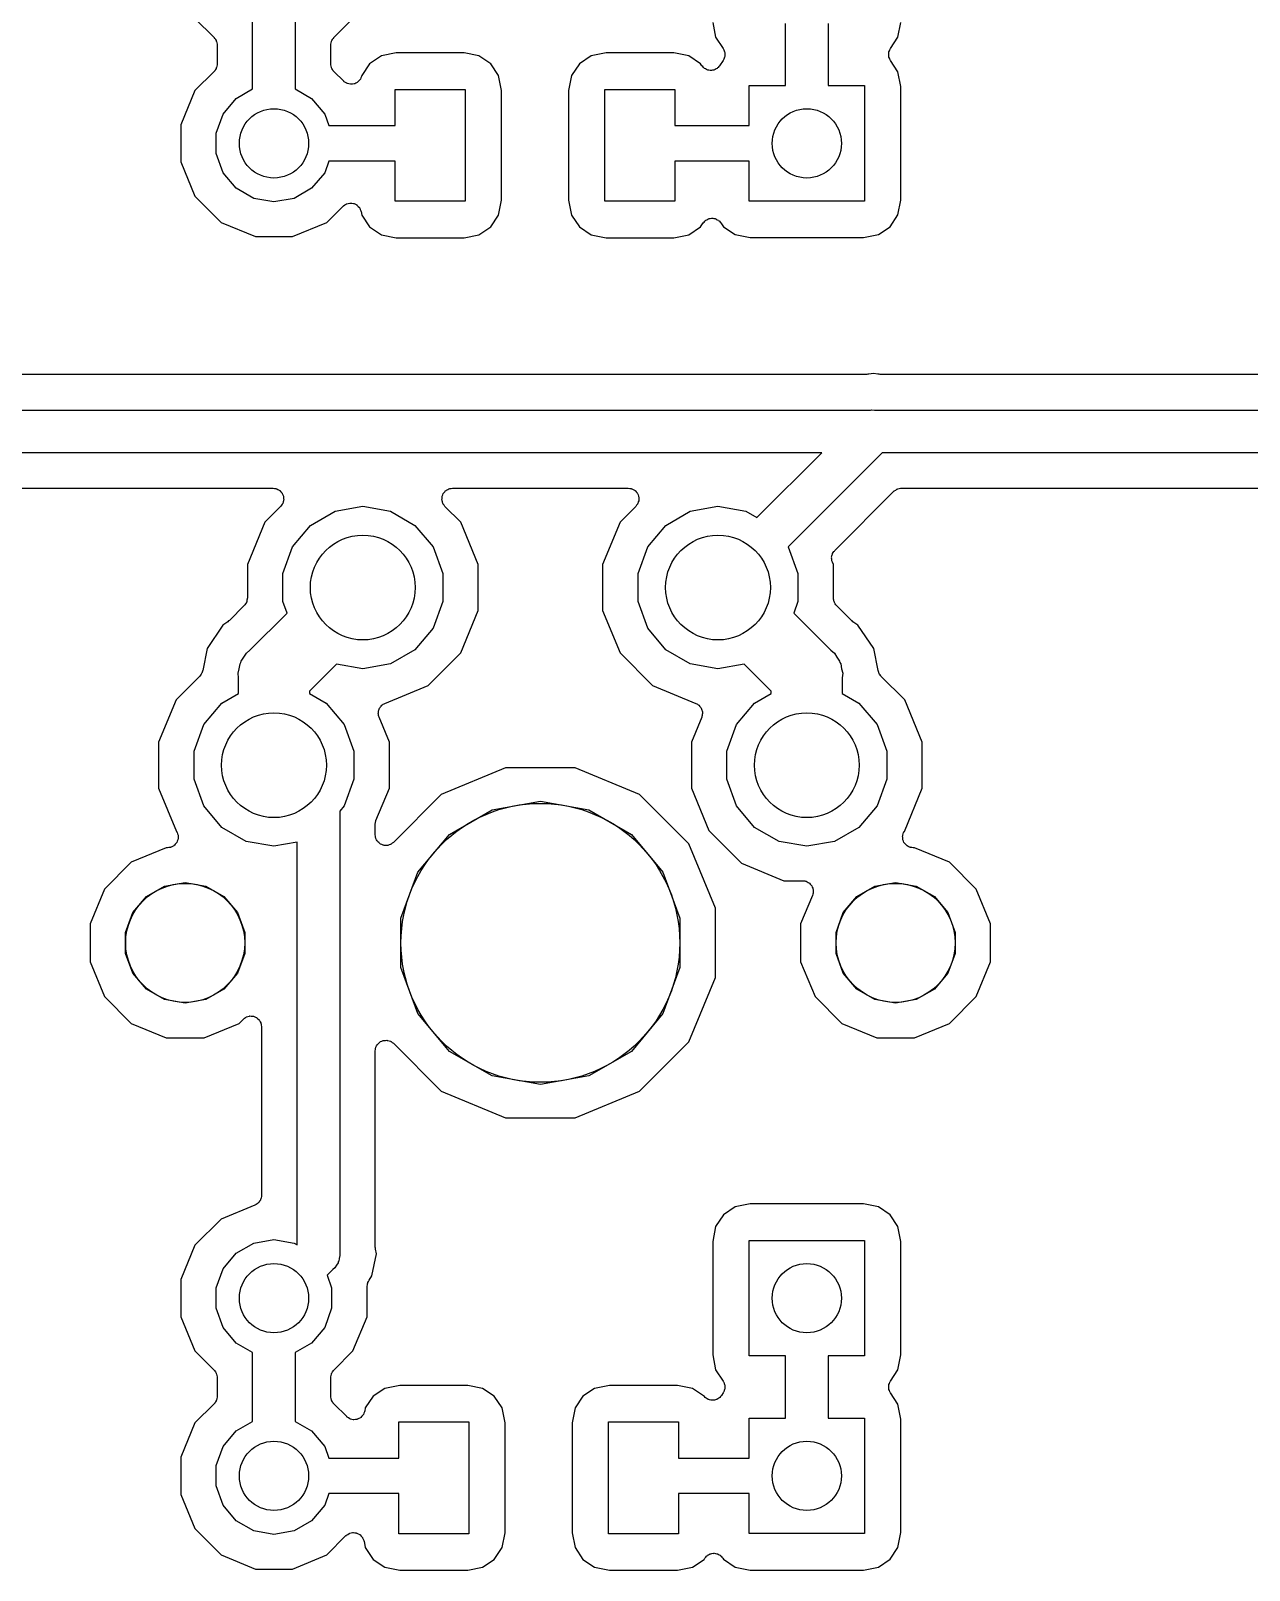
# Model space of a CAD drawing. Extents: x 24 to 196, y -189 to -31.
# Drawn here: x 160.35 to 177.78, y -133.12 to -111.11 of the extents above; entities that cross this region are included whole.
import ezdxf

# ---------------------------------------------------------------- set-up
doc = ezdxf.new("R2010")
doc.units = 0
doc.header["$MEASUREMENT"] = 0
doc.layers.add('BLACK', color=7, linetype='CONTINUOUS')

msp = doc.modelspace()

# ---------------------------------------------------------------- linework, layer by layer
at = {"layer": 'BLACK', "linetype": 'CONTINUOUS'}
for p, q in [((162.7, -110.938), (162.973, -111.211)), ((163.525, -111.945), (163.525, -110.96)), ((164.135, -110.96), (164.135, -111.945)), ((164.687, -111.211), (164.96, -110.938)), ((170.104, -110.993), (170.146, -111.206)), ((171.145, -111.897), (171.145, -111.008)), ((171.755, -111.008), (171.755, -111.897)), ((172.754, -111.206), (172.796, -110.993)), ((162.973, -111.211), (162.976, -111.217)), ((162.976, -111.217), (162.982, -111.221)), ((162.982, -111.221), (162.992, -111.238)), ((162.992, -111.238), (163.003, -111.254)), ((163.003, -111.254), (163.005, -111.261)), ((163.005, -111.261), (163.008, -111.267)), ((163.008, -111.267), (163.011, -111.286)), ((163.011, -111.286), (163.017, -111.306)), ((163.017, -111.306), (163.016, -111.312)), ((163.016, -111.312), (163.017, -111.319)), ((163.017, -111.319), (163.017, -111.586)), ((164.643, -111.306), (164.649, -111.286)), ((164.644, -111.312), (164.643, -111.306)), ((164.643, -111.319), (164.644, -111.312)), ((164.643, -111.586), (164.643, -111.319)), ((164.649, -111.286), (164.652, -111.267)), ((164.652, -111.267), (164.655, -111.261)), ((164.655, -111.261), (164.657, -111.254)), ((164.657, -111.254), (164.668, -111.238)), ((164.668, -111.238), (164.678, -111.221)), ((164.678, -111.221), (164.684, -111.217)), ((164.684, -111.217), (164.687, -111.211)), ((170.146, -111.206), (170.254, -111.368)), ((172.646, -111.368), (172.754, -111.206)), ((165.366, -111.472), (165.198, -111.584)), ((165.579, -111.43), (165.366, -111.472)), ((166.549, -111.43), (165.579, -111.43)), ((166.762, -111.472), (166.549, -111.43)), ((166.93, -111.584), (166.762, -111.472)), ((168.366, -111.472), (168.198, -111.584)), ((168.579, -111.43), (168.366, -111.472)), ((169.549, -111.43), (168.579, -111.43)), ((169.762, -111.472), (169.549, -111.43)), ((169.93, -111.584), (169.762, -111.472)), ((170.254, -111.537), (170.203, -111.614)), ((170.254, -111.368), (170.258, -111.377)), ((170.258, -111.528), (170.254, -111.537)), ((170.258, -111.377), (170.264, -111.385)), ((170.264, -111.52), (170.258, -111.528)), ((170.264, -111.385), (170.269, -111.401)), ((170.269, -111.504), (170.264, -111.52)), ((170.269, -111.401), (170.275, -111.416)), ((170.275, -111.489), (170.269, -111.504)), ((170.275, -111.416), (170.276, -111.426)), ((170.276, -111.479), (170.275, -111.489)), ((170.276, -111.426), (170.279, -111.436)), ((170.279, -111.469), (170.276, -111.479)), ((170.279, -111.436), (170.278, -111.453)), ((170.278, -111.453), (170.279, -111.469)), ((172.621, -111.436), (172.624, -111.426)), ((172.622, -111.453), (172.621, -111.436)), ((172.621, -111.469), (172.622, -111.453)), ((172.624, -111.479), (172.621, -111.469)), ((172.624, -111.426), (172.625, -111.416)), ((172.625, -111.489), (172.624, -111.479)), ((172.625, -111.416), (172.631, -111.401)), ((172.631, -111.504), (172.625, -111.489)), ((172.631, -111.401), (172.636, -111.385)), ((172.636, -111.52), (172.631, -111.504)), ((172.636, -111.385), (172.642, -111.377)), ((172.642, -111.528), (172.636, -111.52)), ((172.642, -111.377), (172.646, -111.368)), ((172.646, -111.537), (172.642, -111.528)), ((172.754, -111.699), (172.646, -111.537)), ((162.973, -111.694), (162.7, -111.967)), ((162.976, -111.689), (162.973, -111.694)), ((162.982, -111.684), (162.976, -111.689)), ((162.992, -111.667), (162.982, -111.684)), ((163.003, -111.651), (162.992, -111.667)), ((163.005, -111.644), (163.003, -111.651)), ((163.008, -111.639), (163.005, -111.644)), ((163.011, -111.619), (163.008, -111.639)), ((163.017, -111.6), (163.011, -111.619)), ((163.017, -111.586), (163.016, -111.593)), ((163.016, -111.593), (163.017, -111.6)), ((164.644, -111.593), (164.643, -111.586)), ((164.643, -111.6), (164.644, -111.593)), ((164.649, -111.619), (164.643, -111.6)), ((164.652, -111.639), (164.649, -111.619)), ((164.655, -111.644), (164.652, -111.639)), ((164.657, -111.651), (164.655, -111.644)), ((164.668, -111.667), (164.657, -111.651)), ((164.678, -111.684), (164.668, -111.667)), ((164.684, -111.689), (164.678, -111.684)), ((164.687, -111.694), (164.684, -111.689)), ((164.827, -111.834), (164.687, -111.694)), ((165.073, -111.785), (165.065, -111.805)), ((165.082, -111.766), (165.073, -111.785)), ((165.083, -111.761), (165.082, -111.766)), ((165.085, -111.756), (165.083, -111.761)), ((165.198, -111.584), (165.085, -111.752)), ((165.085, -111.752), (165.085, -111.756)), ((167.042, -111.752), (166.93, -111.584)), ((167.085, -111.966), (167.042, -111.752)), ((168.085, -111.752), (168.043, -111.966)), ((168.198, -111.584), (168.085, -111.752)), ((169.95, -111.614), (169.93, -111.584)), ((169.961, -111.626), (169.95, -111.614)), ((169.971, -111.639), (169.961, -111.626)), ((169.979, -111.645), (169.971, -111.639)), ((169.986, -111.652), (169.979, -111.645)), ((170.001, -111.659), (169.986, -111.652)), ((170.015, -111.668), (170.001, -111.659)), ((170.025, -111.671), (170.015, -111.668)), ((170.034, -111.675), (170.025, -111.671)), ((170.05, -111.677), (170.034, -111.675)), ((170.066, -111.681), (170.05, -111.677)), ((170.076, -111.68), (170.066, -111.681)), ((170.086, -111.681), (170.076, -111.68)), ((170.102, -111.677), (170.086, -111.681)), ((170.119, -111.675), (170.102, -111.677)), ((170.128, -111.671), (170.119, -111.675)), ((170.138, -111.668), (170.128, -111.671)), ((170.152, -111.659), (170.138, -111.668)), ((170.166, -111.652), (170.152, -111.659)), ((170.173, -111.645), (170.166, -111.652)), ((170.182, -111.639), (170.173, -111.645)), ((170.192, -111.626), (170.182, -111.639)), ((170.203, -111.614), (170.192, -111.626)), ((172.796, -111.912), (172.754, -111.699)), ((162.7, -111.967), (162.496, -112.457)), ((163.291, -112.081), (163.525, -111.945)), ((164.135, -111.945), (164.369, -112.081)), ((164.831, -111.837), (164.827, -111.834)), ((164.835, -111.841), (164.831, -111.837)), ((164.853, -111.852), (164.835, -111.841)), ((164.871, -111.864), (164.853, -111.852)), ((164.876, -111.866), (164.871, -111.864)), ((164.88, -111.868), (164.876, -111.866)), ((164.901, -111.873), (164.88, -111.868)), ((164.922, -111.878), (164.901, -111.873)), ((164.927, -111.878), (164.922, -111.878)), ((164.932, -111.879), (164.927, -111.878)), ((164.953, -111.875), (164.932, -111.879)), ((164.975, -111.874), (164.953, -111.875)), ((164.979, -111.871), (164.975, -111.874)), ((164.984, -111.871), (164.979, -111.871)), ((165.003, -111.86), (164.984, -111.871)), ((165.022, -111.851), (165.003, -111.86)), ((165.026, -111.848), (165.022, -111.851)), ((165.03, -111.845), (165.026, -111.848)), ((165.045, -111.829), (165.03, -111.845)), ((165.06, -111.814), (165.045, -111.829)), ((165.062, -111.809), (165.06, -111.814)), ((165.065, -111.805), (165.062, -111.809)), ((165.564, -112.469), (165.564, -111.951)), ((165.564, -111.951), (166.564, -111.951)), ((166.564, -111.951), (166.564, -113.551)), ((167.085, -113.536), (167.085, -111.966)), ((168.043, -111.966), (168.043, -113.536)), ((168.564, -113.551), (168.564, -111.951)), ((168.564, -111.951), (169.564, -111.951)), ((169.564, -111.951), (169.564, -112.469)), ((170.624, -112.469), (170.624, -111.897)), ((170.624, -111.897), (171.145, -111.897)), ((171.755, -111.897), (172.275, -111.897)), ((172.275, -111.897), (172.275, -113.548)), ((172.796, -113.533), (172.796, -111.912)), ((163.104, -112.304), (163.291, -112.081)), ((164.369, -112.081), (164.556, -112.304)), ((162.496, -112.457), (162.496, -112.988)), ((163.004, -112.577), (163.104, -112.304)), ((164.556, -112.304), (164.616, -112.469)), ((163.004, -112.868), (163.004, -112.577)), ((164.616, -112.469), (165.564, -112.469)), ((169.564, -112.469), (170.624, -112.469)), ((163.104, -113.142), (163.004, -112.868)), ((162.496, -112.988), (162.7, -113.478)), ((164.616, -112.977), (164.556, -113.142)), ((165.564, -112.977), (164.616, -112.977)), ((165.564, -113.551), (165.564, -112.977)), ((170.624, -112.977), (169.564, -112.977)), ((169.564, -112.977), (169.564, -113.551)), ((170.624, -113.548), (170.624, -112.977)), ((163.291, -113.365), (163.104, -113.142)), ((164.556, -113.142), (164.369, -113.365)), ((162.7, -113.478), (163.075, -113.853)), ((163.543, -113.51), (163.291, -113.365)), ((163.83, -113.561), (163.543, -113.51)), ((164.117, -113.51), (163.83, -113.561)), ((164.369, -113.365), (164.117, -113.51)), ((166.564, -113.551), (165.564, -113.551)), ((167.042, -113.749), (167.085, -113.536)), ((168.043, -113.536), (168.085, -113.749)), ((169.564, -113.551), (168.564, -113.551)), ((172.275, -113.548), (170.624, -113.548)), ((172.754, -113.746), (172.796, -113.533)), ((164.585, -113.853), (164.818, -113.62)), ((164.818, -113.62), (164.822, -113.618)), ((164.822, -113.618), (164.825, -113.614)), ((164.825, -113.614), (164.844, -113.602)), ((164.844, -113.602), (164.861, -113.59)), ((164.861, -113.59), (164.866, -113.589)), ((164.866, -113.589), (164.871, -113.586)), ((164.871, -113.586), (164.892, -113.582)), ((164.892, -113.582), (164.913, -113.576)), ((164.913, -113.576), (164.918, -113.577)), ((164.918, -113.577), (164.922, -113.576)), ((164.922, -113.576), (164.944, -113.579)), ((164.944, -113.579), (164.965, -113.581)), ((164.965, -113.581), (164.97, -113.583)), ((164.97, -113.583), (164.975, -113.584)), ((164.975, -113.584), (164.994, -113.594)), ((164.994, -113.594), (165.013, -113.603)), ((165.013, -113.603), (165.017, -113.607)), ((165.017, -113.607), (165.021, -113.609)), ((165.021, -113.609), (165.035, -113.626)), ((165.035, -113.626), (165.051, -113.641)), ((165.051, -113.641), (165.053, -113.645)), ((165.053, -113.645), (165.056, -113.649)), ((165.056, -113.649), (165.064, -113.669)), ((165.064, -113.669), (165.073, -113.689)), ((165.073, -113.689), (165.073, -113.694)), ((165.073, -113.694), (165.075, -113.699)), ((165.075, -113.699), (165.085, -113.749)), ((165.085, -113.749), (165.198, -113.917)), ((166.93, -113.917), (167.042, -113.749)), ((168.085, -113.749), (168.198, -113.917)), ((172.642, -113.914), (172.754, -113.746)), ((163.075, -113.853), (163.565, -114.056)), ((164.095, -114.056), (164.585, -113.853)), ((165.198, -113.917), (165.366, -114.029)), ((166.762, -114.029), (166.93, -113.917)), ((168.198, -113.917), (168.366, -114.029)), ((169.762, -114.029), (169.93, -113.917)), ((169.93, -113.917), (169.968, -113.86)), ((169.968, -113.86), (169.98, -113.848)), ((169.98, -113.848), (169.99, -113.834)), ((169.99, -113.834), (169.998, -113.829)), ((169.998, -113.829), (170.005, -113.821)), ((170.005, -113.821), (170.02, -113.814)), ((170.02, -113.814), (170.034, -113.805)), ((170.034, -113.805), (170.043, -113.802)), ((170.043, -113.802), (170.052, -113.798)), ((170.052, -113.798), (170.069, -113.796)), ((170.069, -113.796), (170.085, -113.792)), ((170.085, -113.792), (170.095, -113.793)), ((170.095, -113.793), (170.105, -113.792)), ((170.105, -113.792), (170.121, -113.796)), ((170.121, -113.796), (170.138, -113.798)), ((170.138, -113.798), (170.147, -113.802)), ((170.147, -113.802), (170.156, -113.805)), ((170.156, -113.805), (170.17, -113.814)), ((170.17, -113.814), (170.185, -113.821)), ((170.185, -113.821), (170.192, -113.829)), ((170.192, -113.829), (170.2, -113.834)), ((170.2, -113.834), (170.21, -113.848)), ((170.21, -113.848), (170.222, -113.86)), ((170.222, -113.86), (170.258, -113.914)), ((170.258, -113.914), (170.426, -114.027)), ((172.474, -114.027), (172.642, -113.914)), ((163.565, -114.056), (164.095, -114.056)), ((165.366, -114.029), (165.579, -114.072)), ((165.579, -114.072), (166.549, -114.072)), ((166.549, -114.072), (166.762, -114.029)), ((168.366, -114.029), (168.579, -114.072)), ((168.579, -114.072), (169.549, -114.072)), ((169.549, -114.072), (169.762, -114.029)), ((170.426, -114.027), (170.64, -114.069)), ((170.64, -114.069), (172.26, -114.069)), ((172.26, -114.069), (172.474, -114.027)), ((172.307, -116.027), (152.933, -116.027)), ((172.322, -116.025), (172.307, -116.027)), ((172.337, -116.024), (172.322, -116.025)), ((172.403, -116.011), (172.337, -116.024)), ((172.468, -116.024), (172.403, -116.011)), ((172.483, -116.025), (172.468, -116.024)), ((172.498, -116.027), (172.483, -116.025)), ((188.519, -116.027), (172.498, -116.027)), ((152.486, -116.535), (172.362, -116.535)), ((172.362, -116.535), (172.376, -116.532)), ((172.376, -116.532), (172.416, -116.535)), ((172.416, -116.535), (188.6, -116.535)), ((171.667, -117.145), (152.912, -117.145)), ((170.737, -118.074), (171.667, -117.145)), ((172.529, -117.145), (171.183, -118.49)), ((178.259, -117.145), (172.529, -117.145)), ((154.09, -117.653), (163.817, -117.653)), ((163.817, -117.653), (163.837, -117.656)), ((163.837, -117.656), (163.857, -117.658)), ((163.857, -117.658), (163.863, -117.661)), ((163.863, -117.661), (163.869, -117.662)), ((163.869, -117.662), (163.886, -117.672)), ((163.886, -117.672), (163.904, -117.68)), ((163.904, -117.68), (163.909, -117.685)), ((163.909, -117.685), (163.915, -117.688)), ((163.915, -117.688), (163.928, -117.704)), ((163.928, -117.704), (163.942, -117.718)), ((163.942, -117.718), (163.945, -117.724)), ((163.945, -117.724), (163.949, -117.729)), ((163.949, -117.729), (163.956, -117.748)), ((166.244, -117.748), (166.251, -117.729)), ((166.251, -117.729), (166.255, -117.724)), ((166.255, -117.724), (166.258, -117.718)), ((166.258, -117.718), (166.272, -117.704)), ((166.272, -117.704), (166.285, -117.688)), ((166.285, -117.688), (166.291, -117.685)), ((166.291, -117.685), (166.296, -117.68)), ((166.296, -117.68), (166.314, -117.672)), ((166.314, -117.672), (166.331, -117.662)), ((166.331, -117.662), (166.337, -117.661)), ((166.337, -117.661), (166.343, -117.658)), ((166.343, -117.658), (166.363, -117.656)), ((166.363, -117.656), (166.383, -117.653)), ((166.383, -117.653), (168.897, -117.653)), ((168.897, -117.653), (168.917, -117.656)), ((168.917, -117.656), (168.937, -117.658)), ((168.937, -117.658), (168.943, -117.661)), ((168.943, -117.661), (168.949, -117.662)), ((168.949, -117.662), (168.966, -117.672)), ((168.966, -117.672), (168.984, -117.68)), ((168.984, -117.68), (168.989, -117.685)), ((168.989, -117.685), (168.995, -117.688)), ((168.995, -117.688), (169.008, -117.704)), ((169.008, -117.704), (169.022, -117.718)), ((169.022, -117.718), (169.025, -117.724)), ((169.025, -117.724), (169.029, -117.729)), ((169.029, -117.729), (169.036, -117.748)), ((171.849, -118.543), (172.695, -117.697)), ((172.695, -117.697), (172.7, -117.694)), ((172.7, -117.694), (172.704, -117.688)), ((172.704, -117.688), (172.722, -117.679)), ((172.722, -117.679), (172.738, -117.667)), ((172.738, -117.667), (172.744, -117.665)), ((172.744, -117.665), (172.75, -117.662)), ((172.75, -117.662), (172.77, -117.659)), ((172.77, -117.659), (172.789, -117.653)), ((172.789, -117.653), (172.796, -117.654)), ((172.796, -117.654), (172.802, -117.653)), ((172.802, -117.653), (178.131, -117.653)), ((163.925, -117.913), (163.7, -118.137)), ((163.936, -117.897), (163.925, -117.913)), ((163.949, -117.881), (163.936, -117.897)), ((163.951, -117.875), (163.949, -117.881)), ((163.955, -117.87), (163.951, -117.875)), ((163.96, -117.85), (163.955, -117.87)), ((163.956, -117.748), (163.964, -117.766)), ((163.967, -117.832), (163.96, -117.85)), ((163.964, -117.766), (163.965, -117.772)), ((163.965, -117.772), (163.967, -117.779)), ((163.967, -117.779), (163.967, -117.799)), ((163.967, -117.799), (163.969, -117.818)), ((163.969, -117.818), (163.967, -117.825)), ((163.967, -117.825), (163.967, -117.832)), ((164.703, -117.982), (165.1, -117.912)), ((165.1, -117.912), (165.497, -117.982)), ((166.231, -117.818), (166.233, -117.799)), ((166.233, -117.825), (166.231, -117.818)), ((166.233, -117.779), (166.235, -117.772)), ((166.233, -117.799), (166.233, -117.779)), ((166.233, -117.832), (166.233, -117.825)), ((166.24, -117.85), (166.233, -117.832)), ((166.235, -117.772), (166.236, -117.766)), ((166.236, -117.766), (166.244, -117.748)), ((166.245, -117.87), (166.24, -117.85)), ((166.249, -117.875), (166.245, -117.87)), ((166.251, -117.881), (166.249, -117.875)), ((166.264, -117.897), (166.251, -117.881)), ((166.275, -117.913), (166.264, -117.897)), ((166.5, -118.137), (166.275, -117.913)), ((169.005, -117.913), (168.78, -118.137)), ((169.016, -117.897), (169.005, -117.913)), ((169.029, -117.881), (169.016, -117.897)), ((169.031, -117.875), (169.029, -117.881)), ((169.035, -117.87), (169.031, -117.875)), ((169.04, -117.85), (169.035, -117.87)), ((169.036, -117.748), (169.044, -117.766)), ((169.047, -117.832), (169.04, -117.85)), ((169.044, -117.766), (169.045, -117.772)), ((169.045, -117.772), (169.047, -117.779)), ((169.047, -117.779), (169.047, -117.799)), ((169.047, -117.799), (169.049, -117.818)), ((169.049, -117.818), (169.047, -117.825)), ((169.047, -117.825), (169.047, -117.832)), ((169.783, -117.982), (170.18, -117.912)), ((170.18, -117.912), (170.577, -117.982)), ((163.7, -118.137), (163.449, -118.744)), ((164.095, -118.492), (164.354, -118.184)), ((164.354, -118.184), (164.703, -117.982)), ((165.497, -117.982), (165.846, -118.184)), ((165.846, -118.184), (166.105, -118.492)), ((166.751, -118.744), (166.5, -118.137)), ((168.78, -118.137), (168.529, -118.744)), ((169.175, -118.492), (169.434, -118.184)), ((169.434, -118.184), (169.783, -117.982)), ((170.577, -117.982), (170.737, -118.074)), ((163.957, -118.871), (164.095, -118.492)), ((166.105, -118.492), (166.243, -118.871)), ((169.037, -118.871), (169.175, -118.492)), ((171.183, -118.49), (171.185, -118.492)), ((171.185, -118.492), (171.323, -118.871)), ((171.805, -118.637), (171.81, -118.621)), ((171.81, -118.621), (171.812, -118.605)), ((171.812, -118.605), (171.816, -118.596)), ((171.816, -118.596), (171.819, -118.586)), ((171.819, -118.586), (171.829, -118.572)), ((171.829, -118.572), (171.836, -118.558)), ((171.836, -118.558), (171.844, -118.551)), ((171.844, -118.551), (171.849, -118.543)), ((163.449, -118.744), (163.449, -119.224)), ((166.751, -119.401), (166.751, -118.744)), ((168.529, -118.744), (168.529, -119.401)), ((171.806, -118.647), (171.805, -118.637)), ((171.805, -118.657), (171.806, -118.647)), ((171.808, -118.673), (171.805, -118.657)), ((171.81, -118.69), (171.808, -118.673)), ((171.814, -118.699), (171.81, -118.69)), ((171.816, -118.709), (171.814, -118.699)), ((171.831, -118.744), (171.816, -118.709)), ((171.831, -119.224), (171.831, -118.744)), ((163.957, -119.274), (163.957, -118.871)), ((166.243, -118.871), (166.243, -119.274)), ((169.037, -119.274), (169.037, -118.871)), ((171.323, -118.871), (171.323, -119.274)), ((163.436, -119.282), (163.435, -119.288)), ((163.44, -119.276), (163.436, -119.282)), ((163.443, -119.256), (163.44, -119.276)), ((163.448, -119.237), (163.443, -119.256)), ((163.449, -119.224), (163.448, -119.23)), ((163.448, -119.23), (163.448, -119.237)), ((164.017, -119.438), (163.957, -119.274)), ((166.243, -119.274), (166.105, -119.653)), ((169.175, -119.653), (169.037, -119.274)), ((171.323, -119.274), (171.263, -119.438)), ((171.832, -119.23), (171.831, -119.224)), ((171.832, -119.237), (171.832, -119.23)), ((171.837, -119.256), (171.832, -119.237)), ((171.84, -119.276), (171.837, -119.256)), ((171.844, -119.282), (171.84, -119.276)), ((171.845, -119.288), (171.844, -119.282)), ((163.404, -119.331), (163.193, -119.543)), ((163.408, -119.326), (163.404, -119.331)), ((163.413, -119.322), (163.408, -119.326)), ((163.423, -119.304), (163.413, -119.322)), ((163.435, -119.288), (163.423, -119.304)), ((163.486, -119.968), (164.017, -119.438)), ((166.5, -120.008), (166.751, -119.401)), ((168.529, -119.401), (168.78, -120.008)), ((171.263, -119.438), (171.794, -119.968)), ((171.857, -119.304), (171.845, -119.288)), ((171.867, -119.322), (171.857, -119.304)), ((171.872, -119.326), (171.867, -119.322)), ((171.876, -119.331), (171.872, -119.326)), ((172.087, -119.543), (171.876, -119.331)), ((163.098, -119.61), (162.873, -119.946)), ((163.17, -119.562), (163.098, -119.61)), ((163.181, -119.551), (163.17, -119.562)), ((163.193, -119.543), (163.181, -119.551)), ((166.105, -119.653), (165.846, -119.962)), ((169.434, -119.962), (169.175, -119.653)), ((172.099, -119.551), (172.087, -119.543)), ((172.11, -119.562), (172.099, -119.551)), ((172.182, -119.61), (172.11, -119.562)), ((172.407, -119.946), (172.182, -119.61)), ((162.873, -119.946), (162.811, -120.257)), ((172.469, -120.257), (172.407, -119.946)), ((163.334, -120.233), (163.345, -120.166)), ((163.345, -120.166), (163.357, -120.147)), ((163.357, -120.147), (163.362, -120.125)), ((163.362, -120.125), (163.401, -120.069)), ((163.401, -120.069), (163.435, -120.011)), ((163.435, -120.011), (163.486, -119.968)), ((165.497, -120.163), (165.1, -120.233)), ((165.846, -119.962), (165.497, -120.163)), ((166.035, -120.472), (166.5, -120.008)), ((168.78, -120.008), (169.245, -120.472)), ((169.783, -120.163), (169.434, -119.962)), ((170.18, -120.233), (169.783, -120.163)), ((171.794, -119.968), (171.845, -120.011)), ((171.845, -120.011), (171.879, -120.069)), ((171.879, -120.069), (171.918, -120.125)), ((171.918, -120.125), (171.923, -120.147)), ((171.923, -120.147), (171.935, -120.166)), ((171.935, -120.166), (171.946, -120.233)), ((162.769, -120.339), (162.43, -120.677)), ((162.778, -120.326), (162.769, -120.339)), ((162.779, -120.324), (162.778, -120.326)), ((162.778, -120.326), (162.778, -120.326)), ((162.791, -120.31), (162.779, -120.324)), ((162.794, -120.303), (162.791, -120.31)), ((162.799, -120.296), (162.794, -120.303)), ((162.802, -120.285), (162.799, -120.296)), ((162.805, -120.28), (162.802, -120.285)), ((162.806, -120.272), (162.805, -120.28)), ((162.81, -120.261), (162.806, -120.272)), ((162.811, -120.257), (162.81, -120.261)), ((163.316, -120.298), (163.334, -120.233)), ((163.322, -120.365), (163.316, -120.298)), ((163.322, -120.586), (163.322, -120.365)), ((164.724, -120.167), (164.338, -120.553)), ((165.1, -120.233), (164.724, -120.167)), ((170.556, -120.167), (170.18, -120.233)), ((170.942, -120.553), (170.556, -120.167)), ((171.946, -120.233), (171.964, -120.298)), ((171.964, -120.298), (171.958, -120.365)), ((171.958, -120.365), (171.958, -120.586)), ((172.47, -120.261), (172.469, -120.257)), ((172.474, -120.272), (172.47, -120.261)), ((172.475, -120.28), (172.474, -120.272)), ((172.478, -120.285), (172.475, -120.28)), ((172.481, -120.296), (172.478, -120.285)), ((172.486, -120.303), (172.481, -120.296)), ((172.489, -120.31), (172.486, -120.303)), ((172.501, -120.324), (172.489, -120.31)), ((172.502, -120.326), (172.501, -120.324)), ((172.511, -120.339), (172.502, -120.326)), ((172.502, -120.326), (172.502, -120.326)), ((172.85, -120.677), (172.511, -120.339)), ((163.084, -120.724), (163.322, -120.586)), ((164.338, -120.553), (164.338, -120.586)), ((164.338, -120.586), (164.576, -120.724)), ((165.416, -120.729), (166.035, -120.472)), ((169.245, -120.472), (169.864, -120.729)), ((170.704, -120.724), (170.942, -120.586)), ((170.942, -120.586), (170.942, -120.553)), ((171.958, -120.586), (172.196, -120.724)), ((162.43, -120.677), (162.179, -121.284)), ((162.825, -121.032), (163.084, -120.724)), ((164.576, -120.724), (164.835, -121.032)), ((165.327, -120.837), (165.329, -120.824)), ((165.329, -120.824), (165.335, -120.812)), ((165.335, -120.812), (165.339, -120.799)), ((165.339, -120.799), (165.347, -120.789)), ((165.347, -120.789), (165.353, -120.777)), ((165.353, -120.777), (165.363, -120.768)), ((165.363, -120.768), (165.371, -120.757)), ((165.371, -120.757), (165.383, -120.75)), ((165.383, -120.75), (165.392, -120.741)), ((165.392, -120.741), (165.405, -120.736)), ((165.405, -120.736), (165.416, -120.729)), ((169.864, -120.729), (169.875, -120.736)), ((169.875, -120.736), (169.888, -120.741)), ((169.888, -120.741), (169.897, -120.75)), ((169.897, -120.75), (169.909, -120.757)), ((169.909, -120.757), (169.917, -120.768)), ((169.917, -120.768), (169.927, -120.777)), ((169.927, -120.777), (169.933, -120.789)), ((169.933, -120.789), (169.941, -120.799)), ((169.941, -120.799), (169.945, -120.812)), ((169.945, -120.812), (169.951, -120.824)), ((169.951, -120.824), (169.953, -120.837)), ((170.445, -121.032), (170.704, -120.724)), ((172.196, -120.724), (172.455, -121.032)), ((173.101, -121.284), (172.85, -120.677)), ((162.687, -121.411), (162.825, -121.032)), ((164.835, -121.032), (164.973, -121.411)), ((165.322, -120.876), (165.324, -120.863)), ((165.325, -120.889), (165.322, -120.876)), ((165.323, -120.85), (165.327, -120.837)), ((165.324, -120.863), (165.323, -120.85)), ((165.325, -120.903), (165.325, -120.889)), ((165.331, -120.915), (165.325, -120.903)), ((165.333, -120.928), (165.331, -120.915)), ((165.481, -121.284), (165.333, -120.928)), ((169.947, -120.928), (169.799, -121.284)), ((169.949, -120.915), (169.947, -120.928)), ((169.955, -120.903), (169.949, -120.915)), ((169.953, -120.837), (169.957, -120.85)), ((169.958, -120.876), (169.955, -120.889)), ((169.955, -120.889), (169.955, -120.903)), ((169.957, -120.85), (169.956, -120.863)), ((169.956, -120.863), (169.958, -120.876)), ((170.307, -121.411), (170.445, -121.032)), ((172.455, -121.032), (172.593, -121.411)), ((162.179, -121.284), (162.179, -121.941)), ((162.687, -121.814), (162.687, -121.411)), ((164.973, -121.411), (164.973, -121.814)), ((165.481, -121.941), (165.481, -121.284)), ((169.799, -121.284), (169.799, -121.941)), ((170.307, -121.814), (170.307, -121.411)), ((172.593, -121.411), (172.593, -121.814)), ((173.101, -121.941), (173.101, -121.284)), ((167.142, -121.651), (166.223, -122.032)), ((168.138, -121.651), (167.142, -121.651)), ((169.057, -122.032), (168.138, -121.651)), ((162.825, -122.193), (162.687, -121.814)), ((164.973, -121.814), (164.835, -122.193)), ((170.445, -122.193), (170.307, -121.814)), ((172.593, -121.814), (172.455, -122.193)), ((162.179, -121.941), (162.435, -122.559)), ((165.289, -122.404), (165.481, -121.941)), ((166.223, -122.032), (165.538, -122.716)), ((166.948, -122.25), (167.64, -122.128)), ((167.64, -122.128), (168.332, -122.25)), ((169.761, -122.735), (169.057, -122.032)), ((169.799, -121.941), (170.05, -122.548)), ((172.845, -122.559), (173.101, -121.941)), ((163.084, -122.502), (162.825, -122.193)), ((164.835, -122.193), (164.77, -122.271)), ((164.77, -122.271), (164.77, -128.584)), ((166.339, -122.602), (166.948, -122.25)), ((168.332, -122.25), (168.941, -122.602)), ((170.704, -122.502), (170.445, -122.193)), ((172.455, -122.193), (172.196, -122.502)), ((162.435, -122.559), (162.44, -122.565)), ((162.44, -122.565), (162.443, -122.571)), ((162.443, -122.571), (162.446, -122.577)), ((162.446, -122.577), (162.452, -122.596)), ((163.433, -122.703), (163.084, -122.502)), ((165.278, -122.455), (165.283, -122.433)), ((165.278, -122.459), (165.278, -122.455)), ((165.278, -122.462), (165.278, -122.459)), ((165.278, -122.609), (165.278, -122.462)), ((165.283, -122.433), (165.287, -122.41)), ((165.287, -122.41), (165.289, -122.407)), ((165.289, -122.407), (165.289, -122.404)), ((170.05, -122.548), (170.515, -123.012)), ((171.053, -122.703), (170.704, -122.502)), ((172.196, -122.502), (171.847, -122.703)), ((172.828, -122.596), (172.834, -122.577)), ((172.834, -122.577), (172.837, -122.571)), ((172.837, -122.571), (172.84, -122.565)), ((172.84, -122.565), (172.845, -122.559)), ((162.29, -122.794), (161.79, -123.001)), ((162.308, -122.794), (162.29, -122.794)), ((162.328, -122.79), (162.308, -122.794)), ((162.348, -122.789), (162.328, -122.79)), ((162.354, -122.786), (162.348, -122.789)), ((162.36, -122.785), (162.354, -122.786)), ((162.378, -122.775), (162.36, -122.785)), ((162.396, -122.766), (162.378, -122.775)), ((162.4, -122.761), (162.396, -122.766)), ((162.406, -122.758), (162.4, -122.761)), ((162.419, -122.743), (162.406, -122.758)), ((162.433, -122.729), (162.419, -122.743)), ((162.436, -122.723), (162.433, -122.729)), ((162.44, -122.718), (162.436, -122.723)), ((162.447, -122.699), (162.44, -122.718)), ((162.456, -122.681), (162.447, -122.699)), ((162.452, -122.596), (162.458, -122.615)), ((162.458, -122.668), (162.456, -122.674)), ((162.456, -122.674), (162.456, -122.681)), ((162.458, -122.615), (162.458, -122.622)), ((162.458, -122.622), (162.46, -122.628)), ((162.46, -122.628), (162.458, -122.648)), ((162.458, -122.648), (162.458, -122.668)), ((163.83, -122.773), (163.433, -122.703)), ((164.16, -122.715), (163.83, -122.773)), ((164.16, -128.47), (164.16, -122.715)), ((165.281, -122.628), (165.278, -122.609)), ((165.283, -122.648), (165.281, -122.628)), ((165.286, -122.654), (165.283, -122.648)), ((165.287, -122.661), (165.286, -122.654)), ((165.297, -122.678), (165.287, -122.661)), ((165.305, -122.696), (165.297, -122.678)), ((165.31, -122.701), (165.305, -122.696)), ((165.313, -122.707), (165.31, -122.701)), ((165.329, -122.719), (165.313, -122.707)), ((165.343, -122.734), (165.329, -122.719)), ((165.349, -122.736), (165.343, -122.734)), ((165.354, -122.741), (165.349, -122.736)), ((165.373, -122.748), (165.354, -122.741)), ((165.391, -122.756), (165.373, -122.748)), ((165.397, -122.757), (165.391, -122.756)), ((165.404, -122.759), (165.397, -122.757)), ((165.424, -122.759), (165.404, -122.759)), ((165.443, -122.761), (165.424, -122.759)), ((165.45, -122.759), (165.443, -122.761)), ((165.457, -122.759), (165.45, -122.759)), ((165.475, -122.752), (165.457, -122.759)), ((165.495, -122.747), (165.475, -122.752)), ((165.5, -122.743), (165.495, -122.747)), ((165.506, -122.741), (165.5, -122.743)), ((165.522, -122.728), (165.506, -122.741)), ((165.538, -122.716), (165.522, -122.728)), ((165.887, -123.14), (166.339, -122.602)), ((168.941, -122.602), (169.393, -123.14)), ((170.142, -123.655), (169.761, -122.735)), ((171.45, -122.773), (171.053, -122.703)), ((171.847, -122.703), (171.45, -122.773)), ((172.82, -122.628), (172.822, -122.622)), ((172.822, -122.648), (172.82, -122.628)), ((172.822, -122.615), (172.828, -122.596)), ((172.822, -122.622), (172.822, -122.615)), ((172.822, -122.668), (172.822, -122.648)), ((172.824, -122.674), (172.822, -122.668)), ((172.824, -122.681), (172.824, -122.674)), ((172.833, -122.699), (172.824, -122.681)), ((172.84, -122.718), (172.833, -122.699)), ((172.844, -122.723), (172.84, -122.718)), ((172.847, -122.729), (172.844, -122.723)), ((172.861, -122.743), (172.847, -122.729)), ((172.874, -122.758), (172.861, -122.743)), ((172.88, -122.761), (172.874, -122.758)), ((172.884, -122.766), (172.88, -122.761)), ((172.902, -122.775), (172.884, -122.766)), ((172.92, -122.785), (172.902, -122.775)), ((172.926, -122.786), (172.92, -122.785)), ((172.932, -122.789), (172.926, -122.786)), ((172.952, -122.79), (172.932, -122.789)), ((172.972, -122.794), (172.952, -122.79)), ((172.99, -122.794), (172.972, -122.794)), ((173.49, -123.001), (172.99, -122.794)), ((161.79, -123.001), (161.408, -123.383)), ((170.515, -123.012), (171.122, -123.264)), ((173.872, -123.383), (173.49, -123.001)), ((165.646, -123.801), (165.887, -123.14)), ((169.393, -123.14), (169.634, -123.801)), ((161.408, -123.383), (161.201, -123.882)), ((162.005, -123.491), (162.264, -123.341)), ((162.264, -123.341), (162.56, -123.289)), ((162.56, -123.289), (162.856, -123.341)), ((162.856, -123.341), (163.115, -123.491)), ((171.122, -123.264), (171.389, -123.264)), ((171.389, -123.264), (171.406, -123.267)), ((171.406, -123.267), (171.422, -123.267)), ((171.422, -123.267), (171.432, -123.271)), ((171.432, -123.271), (171.441, -123.273)), ((171.441, -123.273), (171.456, -123.281)), ((171.456, -123.281), (171.471, -123.288)), ((171.471, -123.288), (171.479, -123.294)), ((171.479, -123.294), (171.487, -123.299)), ((171.487, -123.299), (171.498, -123.312)), ((171.498, -123.312), (171.51, -123.323)), ((171.51, -123.323), (171.515, -123.332)), ((171.515, -123.332), (171.521, -123.34)), ((171.521, -123.34), (171.527, -123.355)), ((171.527, -123.355), (171.535, -123.37)), ((171.534, -123.458), (171.53, -123.474)), ((171.539, -123.443), (171.534, -123.458)), ((171.535, -123.37), (171.536, -123.38)), ((171.536, -123.38), (171.539, -123.39)), ((171.539, -123.39), (171.539, -123.406)), ((171.539, -123.406), (171.542, -123.423)), ((171.542, -123.423), (171.539, -123.432)), ((171.539, -123.432), (171.539, -123.443)), ((172.165, -123.491), (172.424, -123.341)), ((172.424, -123.341), (172.72, -123.289)), ((172.72, -123.289), (173.016, -123.341)), ((173.016, -123.341), (173.275, -123.491)), ((174.079, -123.882), (173.872, -123.383)), ((161.812, -123.721), (162.005, -123.491)), ((163.115, -123.491), (163.308, -123.721)), ((170.142, -124.65), (170.142, -123.655)), ((171.53, -123.474), (171.361, -123.882)), ((171.972, -123.721), (172.165, -123.491)), ((173.275, -123.491), (173.468, -123.721)), ((161.201, -123.882), (161.201, -124.423)), ((161.709, -124.003), (161.812, -123.721)), ((163.308, -123.721), (163.411, -124.003)), ((165.646, -124.504), (165.646, -123.801)), ((169.634, -123.801), (169.634, -124.504)), ((171.361, -123.882), (171.361, -124.423)), ((171.869, -124.003), (171.972, -123.721)), ((173.468, -123.721), (173.571, -124.003)), ((174.079, -124.423), (174.079, -123.882)), ((161.709, -124.303), (161.709, -124.003)), ((163.411, -124.003), (163.411, -124.303)), ((171.869, -124.303), (171.869, -124.003)), ((173.571, -124.003), (173.571, -124.303)), ((161.812, -124.585), (161.709, -124.303)), ((163.411, -124.303), (163.308, -124.585)), ((171.972, -124.585), (171.869, -124.303)), ((173.571, -124.303), (173.468, -124.585)), ((161.201, -124.423), (161.408, -124.922)), ((165.887, -125.165), (165.646, -124.504)), ((169.634, -124.504), (169.393, -125.165)), ((171.361, -124.423), (171.568, -124.922)), ((173.872, -124.922), (174.079, -124.423)), ((162.005, -124.815), (161.812, -124.585)), ((163.308, -124.585), (163.115, -124.815)), ((169.761, -125.57), (170.142, -124.65)), ((172.165, -124.815), (171.972, -124.585)), ((173.468, -124.585), (173.275, -124.815)), ((161.408, -124.922), (161.79, -125.305)), ((162.264, -124.965), (162.005, -124.815)), ((162.56, -125.017), (162.264, -124.965)), ((162.856, -124.965), (162.56, -125.017)), ((163.115, -124.815), (162.856, -124.965)), ((171.568, -124.922), (171.95, -125.305)), ((172.424, -124.965), (172.165, -124.815)), ((172.72, -125.017), (172.424, -124.965)), ((173.016, -124.965), (172.72, -125.017)), ((173.275, -124.815), (173.016, -124.965)), ((173.49, -125.305), (173.872, -124.922)), ((163.408, -125.231), (163.424, -125.218)), ((163.424, -125.218), (163.43, -125.216)), ((163.43, -125.216), (163.435, -125.212)), ((163.435, -125.212), (163.455, -125.207)), ((163.455, -125.207), (163.473, -125.2)), ((163.473, -125.2), (163.48, -125.2)), ((163.48, -125.2), (163.487, -125.198)), ((163.487, -125.198), (163.506, -125.2)), ((163.506, -125.2), (163.526, -125.2)), ((163.526, -125.2), (163.533, -125.202)), ((163.533, -125.202), (163.539, -125.203)), ((163.539, -125.203), (163.557, -125.211)), ((163.557, -125.211), (163.576, -125.218)), ((163.576, -125.218), (163.581, -125.222)), ((163.581, -125.222), (163.587, -125.225)), ((163.587, -125.225), (163.601, -125.239)), ((166.339, -125.704), (165.887, -125.165)), ((169.393, -125.165), (168.941, -125.704)), ((161.79, -125.305), (162.29, -125.512)), ((162.83, -125.512), (163.33, -125.305)), ((163.33, -125.305), (163.392, -125.242)), ((163.392, -125.242), (163.408, -125.231)), ((163.601, -125.239), (163.617, -125.252)), ((163.617, -125.252), (163.62, -125.258)), ((163.62, -125.258), (163.625, -125.263)), ((163.625, -125.263), (163.633, -125.281)), ((163.633, -125.281), (163.643, -125.298)), ((163.643, -125.298), (163.644, -125.305)), ((163.644, -125.305), (163.647, -125.311)), ((163.647, -125.311), (163.649, -125.331)), ((163.649, -125.331), (163.652, -125.35)), ((163.652, -125.35), (163.652, -127.761)), ((171.95, -125.305), (172.45, -125.512)), ((172.99, -125.512), (173.49, -125.305)), ((162.29, -125.512), (162.83, -125.512)), ((165.281, -125.677), (165.283, -125.657)), ((165.283, -125.657), (165.286, -125.651)), ((165.286, -125.651), (165.287, -125.644)), ((165.287, -125.644), (165.297, -125.627)), ((165.297, -125.627), (165.305, -125.609)), ((165.305, -125.609), (165.31, -125.604)), ((165.31, -125.604), (165.313, -125.599)), ((165.313, -125.599), (165.329, -125.586)), ((165.329, -125.586), (165.343, -125.572)), ((165.343, -125.572), (165.349, -125.569)), ((165.349, -125.569), (165.354, -125.565)), ((165.354, -125.565), (165.373, -125.558)), ((165.373, -125.558), (165.391, -125.549)), ((165.391, -125.549), (165.397, -125.549)), ((165.397, -125.549), (165.404, -125.547)), ((165.404, -125.547), (165.424, -125.547)), ((165.424, -125.547), (165.443, -125.545)), ((165.443, -125.545), (165.45, -125.547)), ((165.45, -125.547), (165.457, -125.547)), ((165.457, -125.547), (165.475, -125.553)), ((165.475, -125.553), (165.495, -125.558)), ((165.495, -125.558), (165.5, -125.562)), ((165.5, -125.562), (165.506, -125.565)), ((165.506, -125.565), (165.522, -125.577)), ((165.522, -125.577), (165.538, -125.589)), ((165.538, -125.589), (166.223, -126.274)), ((169.057, -126.274), (169.761, -125.57)), ((172.45, -125.512), (172.99, -125.512)), ((165.278, -125.697), (165.281, -125.677)), ((165.278, -128.503), (165.278, -125.697)), ((166.948, -126.055), (166.339, -125.704)), ((168.941, -125.704), (168.332, -126.055)), ((167.64, -126.177), (166.948, -126.055)), ((168.332, -126.055), (167.64, -126.177)), ((166.223, -126.274), (167.142, -126.655)), ((168.138, -126.655), (169.057, -126.274)), ((167.142, -126.655), (168.138, -126.655)), ((163.609, -127.866), (163.603, -127.873)), ((163.617, -127.859), (163.609, -127.866)), ((163.625, -127.845), (163.617, -127.859)), ((163.635, -127.831), (163.625, -127.845)), ((163.638, -127.822), (163.635, -127.831)), ((163.643, -127.813), (163.638, -127.822)), ((163.646, -127.797), (163.643, -127.813)), ((163.651, -127.781), (163.646, -127.797)), ((163.652, -127.761), (163.65, -127.771)), ((163.65, -127.771), (163.651, -127.781)), ((163.558, -127.902), (163.075, -128.102)), ((163.567, -127.897), (163.558, -127.902)), ((163.576, -127.893), (163.567, -127.897)), ((163.589, -127.882), (163.576, -127.893)), ((163.603, -127.873), (163.589, -127.882)), ((170.258, -128.041), (170.146, -128.209)), ((170.426, -127.929), (170.258, -128.041)), ((170.64, -127.886), (170.426, -127.929)), ((172.26, -127.886), (170.64, -127.886)), ((172.474, -127.929), (172.26, -127.886)), ((172.642, -128.041), (172.474, -127.929)), ((172.754, -128.209), (172.642, -128.041)), ((163.075, -128.102), (162.7, -128.477)), ((170.146, -128.209), (170.104, -128.422)), ((172.796, -128.422), (172.754, -128.209)), ((162.7, -128.477), (162.496, -128.967)), ((163.291, -128.591), (163.543, -128.445)), ((163.543, -128.445), (163.83, -128.394)), ((163.83, -128.394), (164.117, -128.445)), ((164.117, -128.445), (164.16, -128.47)), ((165.28, -128.517), (165.278, -128.503)), ((165.281, -128.532), (165.28, -128.517)), ((170.104, -128.422), (170.104, -130.043)), ((170.624, -130.058), (170.624, -128.407)), ((170.624, -128.407), (172.275, -128.407)), ((172.275, -128.407), (172.275, -130.058)), ((172.796, -130.043), (172.796, -128.422)), ((163.104, -128.814), (163.291, -128.591)), ((164.746, -128.728), (164.722, -128.762)), ((164.749, -128.715), (164.746, -128.728)), ((164.756, -128.704), (164.749, -128.715)), ((164.763, -128.664), (164.756, -128.704)), ((164.773, -128.625), (164.763, -128.664)), ((164.77, -128.584), (164.773, -128.625)), ((165.231, -128.915), (165.294, -128.598)), ((165.294, -128.598), (165.281, -128.532)), ((162.496, -128.967), (162.496, -129.498)), ((163.004, -129.087), (163.104, -128.814)), ((164.671, -128.823), (164.589, -128.905)), ((164.589, -128.905), (164.655, -129.087)), ((164.702, -128.797), (164.671, -128.823)), ((164.722, -128.762), (164.702, -128.797)), ((165.189, -128.977), (165.231, -128.915)), ((163.004, -129.378), (163.004, -129.087)), ((164.655, -129.087), (164.655, -129.378)), ((165.163, -129.062), (165.167, -129.044)), ((165.163, -129.498), (165.163, -129.062)), ((165.167, -129.044), (165.168, -129.025)), ((165.168, -129.025), (165.171, -129.018)), ((165.171, -129.018), (165.173, -129.009)), ((165.173, -129.009), (165.182, -128.994)), ((165.182, -128.994), (165.189, -128.977)), ((163.104, -129.652), (163.004, -129.378)), ((164.655, -129.378), (164.556, -129.652)), ((162.496, -129.498), (162.7, -129.988)), ((164.96, -129.988), (165.163, -129.498)), ((163.291, -129.875), (163.104, -129.652)), ((164.556, -129.652), (164.369, -129.875)), ((162.7, -129.988), (162.973, -130.261)), ((163.525, -130.01), (163.291, -129.875)), ((163.525, -130.995), (163.525, -130.01)), ((164.369, -129.875), (164.135, -130.01)), ((164.135, -130.01), (164.135, -130.995)), ((164.687, -130.261), (164.96, -129.988)), ((170.104, -130.043), (170.146, -130.256)), ((171.145, -130.058), (170.624, -130.058)), ((171.145, -130.947), (171.145, -130.058)), ((172.275, -130.058), (171.755, -130.058)), ((171.755, -130.058), (171.755, -130.947)), ((172.754, -130.256), (172.796, -130.043)), ((162.973, -130.261), (162.976, -130.267)), ((162.976, -130.267), (162.982, -130.271)), ((162.982, -130.271), (162.992, -130.288)), ((162.992, -130.288), (163.003, -130.304)), ((164.657, -130.304), (164.668, -130.288)), ((164.668, -130.288), (164.678, -130.271)), ((164.678, -130.271), (164.684, -130.267)), ((164.684, -130.267), (164.687, -130.261)), ((170.146, -130.256), (170.254, -130.418)), ((172.646, -130.418), (172.754, -130.256)), ((163.003, -130.304), (163.005, -130.311)), ((163.005, -130.311), (163.008, -130.317)), ((163.008, -130.317), (163.011, -130.336)), ((163.011, -130.336), (163.017, -130.356)), ((163.017, -130.356), (163.016, -130.362)), ((163.016, -130.362), (163.017, -130.369)), ((163.017, -130.369), (163.017, -130.636)), ((164.643, -130.356), (164.649, -130.336)), ((164.644, -130.362), (164.643, -130.356)), ((164.643, -130.369), (164.644, -130.362)), ((164.643, -130.636), (164.643, -130.369)), ((164.649, -130.336), (164.652, -130.317)), ((164.652, -130.317), (164.655, -130.311)), ((164.655, -130.311), (164.657, -130.304)), ((165.63, -130.48), (165.416, -130.522)), ((166.6, -130.48), (165.63, -130.48)), ((166.813, -130.522), (166.6, -130.48)), ((168.63, -130.48), (168.416, -130.522)), ((169.6, -130.48), (168.63, -130.48)), ((169.813, -130.522), (169.6, -130.48)), ((170.254, -130.418), (170.258, -130.427)), ((170.258, -130.427), (170.264, -130.435)), ((170.264, -130.435), (170.269, -130.451)), ((170.269, -130.451), (170.275, -130.466)), ((170.275, -130.466), (170.276, -130.476)), ((170.276, -130.476), (170.279, -130.486)), ((170.279, -130.486), (170.278, -130.503)), ((170.278, -130.503), (170.279, -130.519)), ((172.621, -130.486), (172.624, -130.476)), ((172.622, -130.503), (172.621, -130.486)), ((172.621, -130.519), (172.622, -130.503)), ((172.624, -130.476), (172.625, -130.466)), ((172.625, -130.466), (172.631, -130.451)), ((172.631, -130.451), (172.636, -130.435)), ((172.636, -130.435), (172.642, -130.427)), ((172.642, -130.427), (172.646, -130.418)), ((162.992, -130.717), (162.982, -130.734)), ((163.003, -130.701), (162.992, -130.717)), ((163.005, -130.694), (163.003, -130.701)), ((163.008, -130.689), (163.005, -130.694)), ((163.011, -130.669), (163.008, -130.689)), ((163.017, -130.65), (163.011, -130.669)), ((163.017, -130.636), (163.016, -130.643)), ((163.016, -130.643), (163.017, -130.65)), ((164.644, -130.643), (164.643, -130.636)), ((164.643, -130.65), (164.644, -130.643)), ((164.649, -130.669), (164.643, -130.65)), ((164.652, -130.689), (164.649, -130.669)), ((164.655, -130.694), (164.652, -130.689)), ((164.657, -130.701), (164.655, -130.694)), ((164.668, -130.717), (164.657, -130.701)), ((164.678, -130.734), (164.668, -130.717)), ((165.248, -130.634), (165.136, -130.802)), ((165.416, -130.522), (165.248, -130.634)), ((166.981, -130.634), (166.813, -130.522)), ((167.093, -130.802), (166.981, -130.634)), ((168.248, -130.634), (168.136, -130.802)), ((168.416, -130.522), (168.248, -130.634)), ((169.987, -130.639), (169.813, -130.522)), ((169.996, -130.651), (169.987, -130.639)), ((170.005, -130.657), (169.996, -130.651)), ((170.012, -130.664), (170.005, -130.657)), ((170.026, -130.671), (170.012, -130.664)), ((170.04, -130.68), (170.026, -130.671)), ((170.05, -130.683), (170.04, -130.68)), ((170.059, -130.687), (170.05, -130.683)), ((170.076, -130.689), (170.059, -130.687)), ((170.092, -130.693), (170.076, -130.689)), ((170.102, -130.692), (170.092, -130.693)), ((170.112, -130.693), (170.102, -130.692)), ((170.128, -130.689), (170.112, -130.693)), ((170.144, -130.687), (170.128, -130.689)), ((170.153, -130.683), (170.144, -130.687)), ((170.163, -130.68), (170.153, -130.683)), ((170.177, -130.671), (170.163, -130.68)), ((170.192, -130.664), (170.177, -130.671)), ((170.199, -130.657), (170.192, -130.664)), ((170.207, -130.651), (170.199, -130.657)), ((170.217, -130.638), (170.207, -130.651)), ((170.228, -130.626), (170.217, -130.638)), ((170.254, -130.587), (170.228, -130.626)), ((170.258, -130.578), (170.254, -130.587)), ((170.264, -130.57), (170.258, -130.578)), ((170.269, -130.554), (170.264, -130.57)), ((170.275, -130.539), (170.269, -130.554)), ((170.276, -130.529), (170.275, -130.539)), ((170.279, -130.519), (170.276, -130.529)), ((172.624, -130.529), (172.621, -130.519)), ((172.625, -130.539), (172.624, -130.529)), ((172.631, -130.554), (172.625, -130.539)), ((172.636, -130.57), (172.631, -130.554)), ((172.642, -130.578), (172.636, -130.57)), ((172.646, -130.587), (172.642, -130.578)), ((172.754, -130.749), (172.646, -130.587)), ((162.973, -130.744), (162.7, -131.017)), ((162.976, -130.739), (162.973, -130.744)), ((162.982, -130.734), (162.976, -130.739)), ((164.684, -130.739), (164.678, -130.734)), ((164.687, -130.744), (164.684, -130.739)), ((164.87, -130.926), (164.687, -130.744)), ((164.874, -130.929), (164.87, -130.926)), ((164.877, -130.933), (164.874, -130.929)), ((164.895, -130.944), (164.877, -130.933)), ((164.913, -130.957), (164.895, -130.944)), ((165.065, -130.944), (165.045, -130.953)), ((165.068, -130.94), (165.065, -130.944)), ((165.073, -130.938), (165.068, -130.94)), ((165.087, -130.921), (165.073, -130.938)), ((165.102, -130.906), (165.087, -130.921)), ((165.104, -130.902), (165.102, -130.906)), ((165.108, -130.898), (165.104, -130.902)), ((165.116, -130.878), (165.108, -130.898)), ((165.125, -130.858), (165.116, -130.878)), ((165.127, -130.848), (165.125, -130.853)), ((165.125, -130.853), (165.125, -130.858)), ((165.136, -130.802), (165.127, -130.848)), ((167.136, -131.016), (167.093, -130.802)), ((168.136, -130.802), (168.094, -131.016)), ((170.624, -131.519), (170.624, -130.947)), ((170.624, -130.947), (171.145, -130.947)), ((171.755, -130.947), (172.275, -130.947)), ((172.275, -130.947), (172.275, -132.598)), ((172.796, -130.962), (172.754, -130.749)), ((162.7, -131.017), (162.496, -131.507)), ((163.104, -131.354), (163.291, -131.131)), ((163.291, -131.131), (163.525, -130.995)), ((164.135, -130.995), (164.369, -131.131)), ((164.369, -131.131), (164.556, -131.354)), ((164.918, -130.958), (164.913, -130.957)), ((164.922, -130.961), (164.918, -130.958)), ((164.943, -130.965), (164.922, -130.961)), ((164.964, -130.971), (164.943, -130.965)), ((164.969, -130.97), (164.964, -130.971)), ((164.974, -130.971), (164.969, -130.97)), ((164.995, -130.968), (164.974, -130.971)), ((165.017, -130.966), (164.995, -130.968)), ((165.021, -130.964), (165.017, -130.966)), ((165.026, -130.963), (165.021, -130.964)), ((165.045, -130.953), (165.026, -130.963)), ((165.615, -131.519), (165.615, -131.001)), ((165.615, -131.001), (166.615, -131.001)), ((166.615, -131.001), (166.615, -132.601)), ((167.136, -132.586), (167.136, -131.016)), ((168.094, -131.016), (168.094, -132.586)), ((168.615, -132.601), (168.615, -131.001)), ((168.615, -131.001), (169.615, -131.001)), ((169.615, -131.001), (169.615, -131.519)), ((172.796, -132.583), (172.796, -130.962)), ((163.004, -131.627), (163.104, -131.354)), ((164.556, -131.354), (164.616, -131.519)), ((162.496, -131.507), (162.496, -132.038)), ((164.616, -131.519), (165.615, -131.519)), ((169.615, -131.519), (170.624, -131.519)), ((163.004, -131.918), (163.004, -131.627)), ((162.496, -132.038), (162.7, -132.528)), ((163.104, -132.192), (163.004, -131.918)), ((164.616, -132.027), (164.556, -132.192)), ((165.615, -132.027), (164.616, -132.027)), ((165.615, -132.601), (165.615, -132.027)), ((170.624, -132.027), (169.615, -132.027)), ((169.615, -132.027), (169.615, -132.601)), ((170.624, -132.598), (170.624, -132.027)), ((163.291, -132.415), (163.104, -132.192)), ((164.556, -132.192), (164.369, -132.415)), ((163.543, -132.56), (163.291, -132.415)), ((164.369, -132.415), (164.117, -132.56)), ((162.7, -132.528), (163.075, -132.903)), ((163.83, -132.611), (163.543, -132.56)), ((164.117, -132.56), (163.83, -132.611)), ((164.585, -132.903), (164.86, -132.628)), ((164.86, -132.628), (164.865, -132.625)), ((164.865, -132.625), (164.868, -132.621)), ((164.868, -132.621), (164.886, -132.61)), ((164.886, -132.61), (164.904, -132.598)), ((164.904, -132.598), (164.909, -132.596)), ((164.909, -132.596), (164.913, -132.594)), ((164.913, -132.594), (164.934, -132.59)), ((164.934, -132.59), (164.955, -132.584)), ((164.955, -132.584), (164.96, -132.584)), ((164.96, -132.584), (164.965, -132.584)), ((164.965, -132.584), (164.986, -132.587)), ((164.986, -132.587), (165.008, -132.589)), ((165.008, -132.589), (165.012, -132.591)), ((165.012, -132.591), (165.017, -132.592)), ((165.017, -132.592), (165.036, -132.602)), ((165.036, -132.602), (165.056, -132.611)), ((165.056, -132.611), (165.059, -132.615)), ((165.059, -132.615), (165.064, -132.617)), ((165.064, -132.617), (165.078, -132.633)), ((165.078, -132.633), (165.093, -132.648)), ((165.093, -132.648), (165.095, -132.653)), ((165.095, -132.653), (165.098, -132.657)), ((165.098, -132.657), (165.106, -132.677)), ((165.106, -132.677), (165.115, -132.696)), ((165.115, -132.696), (165.116, -132.701)), ((165.116, -132.701), (165.118, -132.706)), ((165.118, -132.706), (165.136, -132.799)), ((166.615, -132.601), (165.615, -132.601)), ((167.093, -132.799), (167.136, -132.586)), ((168.094, -132.586), (168.136, -132.799)), ((169.615, -132.601), (168.615, -132.601)), ((172.275, -132.598), (170.624, -132.598)), ((172.754, -132.796), (172.796, -132.583)), ((163.075, -132.903), (163.565, -133.106)), ((164.095, -133.106), (164.585, -132.903)), ((165.136, -132.799), (165.248, -132.967)), ((166.981, -132.967), (167.093, -132.799)), ((168.136, -132.799), (168.248, -132.967)), ((170.005, -132.936), (170.015, -132.922)), ((170.015, -132.922), (170.023, -132.917)), ((170.023, -132.917), (170.03, -132.909)), ((170.03, -132.909), (170.045, -132.902)), ((170.045, -132.902), (170.059, -132.893)), ((170.059, -132.893), (170.069, -132.89)), ((170.069, -132.89), (170.078, -132.886)), ((170.078, -132.886), (170.094, -132.884)), ((170.094, -132.884), (170.11, -132.88)), ((170.11, -132.88), (170.12, -132.881)), ((170.12, -132.881), (170.13, -132.88)), ((170.13, -132.88), (170.146, -132.884)), ((170.146, -132.884), (170.163, -132.886)), ((170.163, -132.886), (170.172, -132.89)), ((170.172, -132.89), (170.182, -132.893)), ((170.182, -132.893), (170.196, -132.902)), ((170.196, -132.902), (170.21, -132.909)), ((170.21, -132.909), (170.217, -132.917)), ((170.217, -132.917), (170.226, -132.922)), ((170.226, -132.922), (170.236, -132.936)), ((172.642, -132.964), (172.754, -132.796)), ((163.565, -133.106), (164.095, -133.106)), ((165.248, -132.967), (165.416, -133.079)), ((165.416, -133.079), (165.63, -133.122)), ((165.63, -133.122), (166.6, -133.122)), ((166.6, -133.122), (166.813, -133.079)), ((166.813, -133.079), (166.981, -132.967)), ((168.248, -132.967), (168.416, -133.079)), ((168.416, -133.079), (168.63, -133.122)), ((168.63, -133.122), (169.6, -133.122)), ((169.6, -133.122), (169.813, -133.079)), ((169.813, -133.079), (169.981, -132.967)), ((169.981, -132.967), (169.994, -132.948)), ((169.994, -132.948), (170.005, -132.936)), ((170.236, -132.936), (170.247, -132.948)), ((170.247, -132.948), (170.258, -132.964)), ((170.258, -132.964), (170.426, -133.077)), ((170.426, -133.077), (170.64, -133.119)), ((170.64, -133.119), (172.26, -133.119)), ((172.26, -133.119), (172.474, -133.077)), ((172.474, -133.077), (172.642, -132.964))]:
    msp.add_line(p, q, dxfattribs=at)
at = {"layer": 'BLACK'}
for centre, radius in [((163.83, -112.723), 0.4953), ((171.45, -112.723), 0.4953), ((165.1, -119.073), 0.7493), ((170.18, -119.073), 0.7493), ((163.83, -121.613), 0.7493), ((171.45, -121.613), 0.7493), ((167.64, -124.153), 1.9939), ((162.56, -124.153), 0.8509), ((172.72, -124.153), 0.8509), ((163.83, -129.233), 0.4953), ((171.45, -129.233), 0.4953), ((163.83, -131.773), 0.4953), ((171.45, -131.773), 0.4953)]:
    msp.add_circle(centre, radius, dxfattribs=at)

doc.saveas('drawing.dxf')
